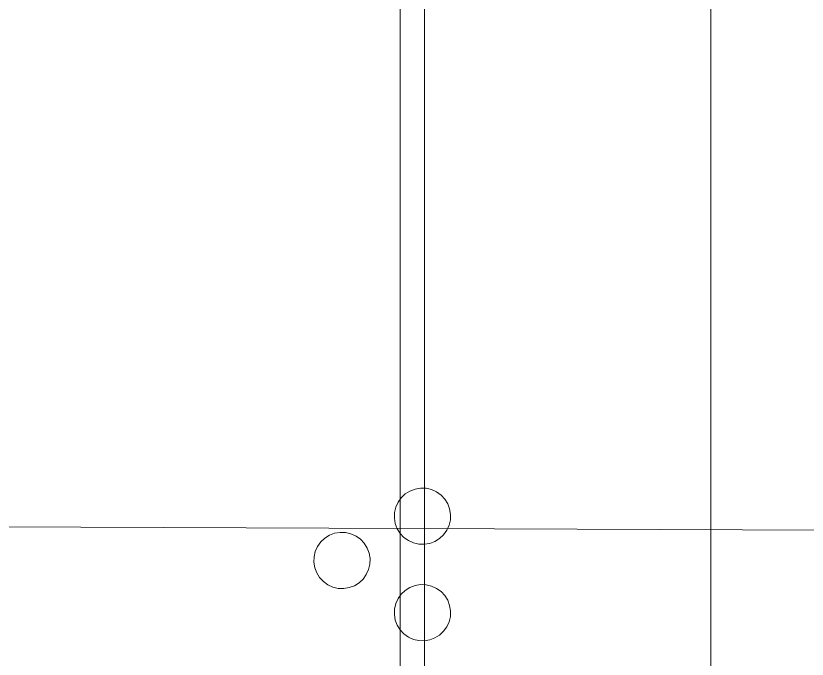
# Model space of a CAD drawing. Header units: inches. Extents: x -10671 to 1761, y -674 to 7170.
# Drawn here: x -7767.2 to -7570.3, y 6520.4 to 6680.4 of the extents above; entities that cross this region are included whole.
import ezdxf

# ---------------------------------------------------------------- set-up
doc = ezdxf.new("R2010")
doc.units = ezdxf.units.IN
doc.header["$LTSCALE"] = 19.2
doc.header["$MEASUREMENT"] = 0
for name, color, linetype, lineweight in [('Venue-Ceiling-Lights', 7, 'Continuous', 5), ('Venue-Ceiling-Lights Circuits', 7, 'Continuous', 5), ('Venue-Walls and Doors', 7, 'Continuous', 5)]:
    doc.layers.add(name, color=color, linetype=linetype, lineweight=lineweight)
doc.layers.add('Venue-Rigging Steel-High', color=7, linetype='Continuous', lineweight=5, true_color=0x800000)

# ---------------------------------------------------------------- blocks, each defined once
blk = doc.blocks.new('Group-1312-1')
at = {"layer": 'Venue-Ceiling-Lights', "color": 12, "linetype": 'Continuous', "lineweight": 5, "true_color": 0xdd0000}
for points, invisible_edges in [([(-7672.96, 6555.51, 372.05), (-7670.24, 6561.52, 372.05), (-7666.44, 6562.95, 372.05), (-7672.96, 6555.51, 372.05)], 15), ([(-7665.52, 6548.98, 372.05), (-7672.96, 6555.51, 372.05), (-7666.44, 6562.95, 372.05), (-7665.52, 6548.98, 372.05)], 15), ([(-7666.44, 6562.95, 360.05), (-7670.24, 6561.52, 360.05), (-7672.96, 6555.51, 360.05), (-7666.44, 6562.95, 360.05)], 15), ([(-7658.99, 6556.42, 360.05), (-7666.44, 6562.95, 360.05), (-7672.96, 6555.51, 360.05), (-7658.99, 6556.42, 360.05)], 15), ([(-7670.24, 6561.52, 372.05), (-7669.08, 6562.24, 372.05), (-7666.44, 6562.95, 372.05), (-7670.24, 6561.52, 372.05)], 14), ([(-7666.44, 6562.95, 360.05), (-7669.08, 6562.24, 360.05), (-7670.24, 6561.52, 360.05), (-7666.44, 6562.95, 360.05)], 13), ([(-7669.08, 6562.24, 372.05), (-7667.79, 6562.73, 372.05), (-7666.44, 6562.95, 372.05), (-7669.08, 6562.24, 372.05)], 12), ([(-7666.44, 6562.95, 360.05), (-7667.79, 6562.73, 360.05), (-7669.08, 6562.24, 360.05), (-7666.44, 6562.95, 360.05)], 12), ([(-7666.44, 6562.95, 372.05), (-7665.07, 6562.91, 372.05), (-7662.48, 6562.03, 372.05), (-7666.44, 6562.95, 372.05)], 14), ([(-7666.44, 6562.95, 372.05), (-7662.48, 6562.03, 372.05), (-7660.43, 6560.23, 372.05), (-7666.44, 6562.95, 372.05)], 15), ([(-7666.44, 6562.95, 372.05), (-7660.43, 6560.23, 372.05), (-7658.99, 6556.42, 372.05), (-7666.44, 6562.95, 372.05)], 15), ([(-7666.44, 6562.95, 372.05), (-7658.99, 6556.42, 372.05), (-7665.52, 6548.98, 372.05), (-7666.44, 6562.95, 372.05)], 15), ([(-7662.48, 6562.03, 360.05), (-7665.07, 6562.91, 360.05), (-7666.44, 6562.95, 360.05), (-7662.48, 6562.03, 360.05)], 13), ([(-7660.43, 6560.23, 360.05), (-7662.48, 6562.03, 360.05), (-7666.44, 6562.95, 360.05), (-7660.43, 6560.23, 360.05)], 15), ([(-7658.99, 6556.42, 360.05), (-7660.43, 6560.23, 360.05), (-7666.44, 6562.95, 360.05), (-7658.99, 6556.42, 360.05)], 15), ([(-7665.07, 6562.91, 372.05), (-7663.73, 6562.6, 372.05), (-7662.48, 6562.03, 372.05), (-7665.07, 6562.91, 372.05)], 12), ([(-7662.48, 6562.03, 360.05), (-7663.73, 6562.6, 360.05), (-7665.07, 6562.91, 360.05), (-7662.48, 6562.03, 360.05)], 12), ([(-7672.96, 6555.51, 372.05), (-7672.04, 6559.47, 372.05), (-7670.24, 6561.52, 372.05), (-7672.96, 6555.51, 372.05)], 15), ([(-7670.24, 6561.52, 360.05), (-7672.04, 6559.47, 360.05), (-7672.96, 6555.51, 360.05), (-7670.24, 6561.52, 360.05)], 15), ([(-7672.04, 6559.47, 372.05), (-7671.24, 6560.58, 372.05), (-7670.24, 6561.52, 372.05), (-7672.04, 6559.47, 372.05)], 12), ([(-7670.24, 6561.52, 360.05), (-7671.24, 6560.58, 360.05), (-7672.04, 6559.47, 360.05), (-7670.24, 6561.52, 360.05)], 12), ([(-7662.48, 6562.03, 372.05), (-7661.36, 6561.23, 372.05), (-7660.43, 6560.23, 372.05), (-7662.48, 6562.03, 372.05)], 12), ([(-7660.43, 6560.23, 360.05), (-7661.36, 6561.23, 360.05), (-7662.48, 6562.03, 360.05), (-7660.43, 6560.23, 360.05)], 12), ([(-7672.96, 6555.51, 372.05), (-7672.92, 6556.88, 372.05), (-7672.04, 6559.47, 372.05), (-7672.96, 6555.51, 372.05)], 14), ([(-7672.04, 6559.47, 360.05), (-7672.92, 6556.88, 360.05), (-7672.96, 6555.51, 360.05), (-7672.04, 6559.47, 360.05)], 13), ([(-7672.92, 6556.88, 372.05), (-7672.61, 6558.22, 372.05), (-7672.04, 6559.47, 372.05), (-7672.92, 6556.88, 372.05)], 12), ([(-7672.04, 6559.47, 360.05), (-7672.61, 6558.22, 360.05), (-7672.92, 6556.88, 360.05), (-7672.04, 6559.47, 360.05)], 12), ([(-7660.43, 6560.23, 372.05), (-7659.7, 6559.06, 372.05), (-7658.99, 6556.42, 372.05), (-7660.43, 6560.23, 372.05)], 14), ([(-7658.99, 6556.42, 360.05), (-7659.7, 6559.06, 360.05), (-7660.43, 6560.23, 360.05), (-7658.99, 6556.42, 360.05)], 13), ([(-7659.7, 6559.06, 372.05), (-7659.22, 6557.78, 372.05), (-7658.99, 6556.42, 372.05), (-7659.7, 6559.06, 372.05)], 12), ([(-7658.99, 6556.42, 360.05), (-7659.22, 6557.78, 360.05), (-7659.7, 6559.06, 360.05), (-7658.99, 6556.42, 360.05)], 12), ([(-7672.96, 6555.51, 360.05), (-7665.52, 6548.98, 360.05), (-7658.99, 6556.42, 360.05), (-7672.96, 6555.51, 360.05)], 15), ([(-7672.26, 6552.87, 372.05), (-7672.74, 6554.15, 372.05), (-7672.96, 6555.51, 372.05), (-7672.26, 6552.87, 372.05)], 12), ([(-7671.53, 6551.71, 372.05), (-7672.26, 6552.87, 372.05), (-7672.96, 6555.51, 372.05), (-7671.53, 6551.71, 372.05)], 14), ([(-7665.52, 6548.98, 372.05), (-7671.53, 6551.71, 372.05), (-7672.96, 6555.51, 372.05), (-7665.52, 6548.98, 372.05)], 15), ([(-7672.96, 6555.51, 360.05), (-7672.74, 6554.15, 360.05), (-7672.26, 6552.87, 360.05), (-7672.96, 6555.51, 360.05)], 12), ([(-7672.96, 6555.51, 360.05), (-7672.26, 6552.87, 360.05), (-7671.53, 6551.71, 360.05), (-7672.96, 6555.51, 360.05)], 13), ([(-7672.96, 6555.51, 360.05), (-7671.53, 6551.71, 360.05), (-7665.52, 6548.98, 360.05), (-7672.96, 6555.51, 360.05)], 15), ([(-7658.99, 6556.42, 372.05), (-7661.72, 6550.41, 372.05), (-7665.52, 6548.98, 372.05), (-7658.99, 6556.42, 372.05)], 15), ([(-7665.52, 6548.98, 360.05), (-7661.72, 6550.41, 360.05), (-7658.99, 6556.42, 360.05), (-7665.52, 6548.98, 360.05)], 15), ([(-7658.99, 6556.42, 372.05), (-7659.92, 6552.47, 372.05), (-7661.72, 6550.41, 372.05), (-7658.99, 6556.42, 372.05)], 15), ([(-7661.72, 6550.41, 360.05), (-7659.92, 6552.47, 360.05), (-7658.99, 6556.42, 360.05), (-7661.72, 6550.41, 360.05)], 15), ([(-7658.99, 6556.42, 372.05), (-7659.04, 6555.05, 372.05), (-7659.92, 6552.47, 372.05), (-7658.99, 6556.42, 372.05)], 14), ([(-7659.92, 6552.47, 360.05), (-7659.04, 6555.05, 360.05), (-7658.99, 6556.42, 360.05), (-7659.92, 6552.47, 360.05)], 13), ([(-7659.04, 6555.05, 372.05), (-7659.35, 6553.72, 372.05), (-7659.92, 6552.47, 372.05), (-7659.04, 6555.05, 372.05)], 12), ([(-7659.92, 6552.47, 360.05), (-7659.35, 6553.72, 360.05), (-7659.04, 6555.05, 360.05), (-7659.92, 6552.47, 360.05)], 12), ([(-7693, 6544.51, 372.05), (-7690.28, 6550.52, 372.05), (-7686.47, 6551.95, 372.05), (-7693, 6544.51, 372.05)], 15), ([(-7685.56, 6537.98, 372.05), (-7693, 6544.51, 372.05), (-7686.47, 6551.95, 372.05), (-7685.56, 6537.98, 372.05)], 15), ([(-7686.47, 6551.95, 360.05), (-7690.28, 6550.52, 360.05), (-7693, 6544.51, 360.05), (-7686.47, 6551.95, 360.05)], 15), ([(-7679.03, 6545.42, 360.05), (-7686.47, 6551.95, 360.05), (-7693, 6544.51, 360.05), (-7679.03, 6545.42, 360.05)], 15), ([(-7690.28, 6550.52, 372.05), (-7689.11, 6551.24, 372.05), (-7686.47, 6551.95, 372.05), (-7690.28, 6550.52, 372.05)], 14), ([(-7686.47, 6551.95, 360.05), (-7689.11, 6551.24, 360.05), (-7690.28, 6550.52, 360.05), (-7686.47, 6551.95, 360.05)], 13), ([(-7689.11, 6551.24, 372.05), (-7687.83, 6551.73, 372.05), (-7686.47, 6551.95, 372.05), (-7689.11, 6551.24, 372.05)], 12), ([(-7686.47, 6551.95, 360.05), (-7687.83, 6551.73, 360.05), (-7689.11, 6551.24, 360.05), (-7686.47, 6551.95, 360.05)], 12), ([(-7686.47, 6551.95, 372.05), (-7685.1, 6551.91, 372.05), (-7682.51, 6551.03, 372.05), (-7686.47, 6551.95, 372.05)], 14), ([(-7686.47, 6551.95, 372.05), (-7682.51, 6551.03, 372.05), (-7680.46, 6549.23, 372.05), (-7686.47, 6551.95, 372.05)], 15), ([(-7686.47, 6551.95, 372.05), (-7680.46, 6549.23, 372.05), (-7679.03, 6545.42, 372.05), (-7686.47, 6551.95, 372.05)], 15), ([(-7686.47, 6551.95, 372.05), (-7679.03, 6545.42, 372.05), (-7685.56, 6537.98, 372.05), (-7686.47, 6551.95, 372.05)], 15), ([(-7682.51, 6551.03, 360.05), (-7685.1, 6551.91, 360.05), (-7686.47, 6551.95, 360.05), (-7682.51, 6551.03, 360.05)], 13), ([(-7680.46, 6549.23, 360.05), (-7682.51, 6551.03, 360.05), (-7686.47, 6551.95, 360.05), (-7680.46, 6549.23, 360.05)], 15), ([(-7679.03, 6545.42, 360.05), (-7680.46, 6549.23, 360.05), (-7686.47, 6551.95, 360.05), (-7679.03, 6545.42, 360.05)], 15), ([(-7685.1, 6551.91, 372.05), (-7683.76, 6551.6, 372.05), (-7682.51, 6551.03, 372.05), (-7685.1, 6551.91, 372.05)], 12), ([(-7682.51, 6551.03, 360.05), (-7683.76, 6551.6, 360.05), (-7685.1, 6551.91, 360.05), (-7682.51, 6551.03, 360.05)], 12), ([(-7682.51, 6551.03, 372.05), (-7681.4, 6550.23, 372.05), (-7680.46, 6549.23, 372.05), (-7682.51, 6551.03, 372.05)], 12), ([(-7680.46, 6549.23, 360.05), (-7681.4, 6550.23, 360.05), (-7682.51, 6551.03, 360.05), (-7680.46, 6549.23, 360.05)], 12), ([(-7669.48, 6549.9, 372.05), (-7670.59, 6550.7, 372.05), (-7671.53, 6551.71, 372.05), (-7669.48, 6549.9, 372.05)], 12), ([(-7665.52, 6548.98, 372.05), (-7669.48, 6549.9, 372.05), (-7671.53, 6551.71, 372.05), (-7665.52, 6548.98, 372.05)], 15), ([(-7671.53, 6551.71, 360.05), (-7670.59, 6550.7, 360.05), (-7669.48, 6549.9, 360.05), (-7671.53, 6551.71, 360.05)], 12), ([(-7671.53, 6551.71, 360.05), (-7669.48, 6549.9, 360.05), (-7665.52, 6548.98, 360.05), (-7671.53, 6551.71, 360.05)], 15), ([(-7659.92, 6552.47, 372.05), (-7660.72, 6551.35, 372.05), (-7661.72, 6550.41, 372.05), (-7659.92, 6552.47, 372.05)], 12), ([(-7661.72, 6550.41, 360.05), (-7660.72, 6551.35, 360.05), (-7659.92, 6552.47, 360.05), (-7661.72, 6550.41, 360.05)], 12), ([(-7693, 6544.51, 372.05), (-7692.08, 6548.47, 372.05), (-7690.28, 6550.52, 372.05), (-7693, 6544.51, 372.05)], 15), ([(-7690.28, 6550.52, 360.05), (-7692.08, 6548.47, 360.05), (-7693, 6544.51, 360.05), (-7690.28, 6550.52, 360.05)], 15), ([(-7692.08, 6548.47, 372.05), (-7691.28, 6549.58, 372.05), (-7690.28, 6550.52, 372.05), (-7692.08, 6548.47, 372.05)], 12), ([(-7690.28, 6550.52, 360.05), (-7691.28, 6549.58, 360.05), (-7692.08, 6548.47, 360.05), (-7690.28, 6550.52, 360.05)], 12), ([(-7680.46, 6549.23, 372.05), (-7679.74, 6548.06, 372.05), (-7679.03, 6545.42, 372.05), (-7680.46, 6549.23, 372.05)], 14), ([(-7679.03, 6545.42, 360.05), (-7679.74, 6548.06, 360.05), (-7680.46, 6549.23, 360.05), (-7679.03, 6545.42, 360.05)], 13), ([(-7666.89, 6549.03, 372.05), (-7668.23, 6549.34, 372.05), (-7669.48, 6549.9, 372.05), (-7666.89, 6549.03, 372.05)], 12), ([(-7665.52, 6548.98, 372.05), (-7666.89, 6549.03, 372.05), (-7669.48, 6549.9, 372.05), (-7665.52, 6548.98, 372.05)], 14), ([(-7669.48, 6549.9, 360.05), (-7668.23, 6549.34, 360.05), (-7666.89, 6549.03, 360.05), (-7669.48, 6549.9, 360.05)], 12), ([(-7669.48, 6549.9, 360.05), (-7666.89, 6549.03, 360.05), (-7665.52, 6548.98, 360.05), (-7669.48, 6549.9, 360.05)], 13), ([(-7661.72, 6550.41, 372.05), (-7662.88, 6549.69, 372.05), (-7665.52, 6548.98, 372.05), (-7661.72, 6550.41, 372.05)], 14), ([(-7665.52, 6548.98, 360.05), (-7662.88, 6549.69, 360.05), (-7661.72, 6550.41, 360.05), (-7665.52, 6548.98, 360.05)], 13), ([(-7662.88, 6549.69, 372.05), (-7664.17, 6549.21, 372.05), (-7665.52, 6548.98, 372.05), (-7662.88, 6549.69, 372.05)], 12), ([(-7665.52, 6548.98, 360.05), (-7664.17, 6549.21, 360.05), (-7662.88, 6549.69, 360.05), (-7665.52, 6548.98, 360.05)], 12), ([(-7693, 6544.51, 372.05), (-7692.95, 6545.88, 372.05), (-7692.08, 6548.47, 372.05), (-7693, 6544.51, 372.05)], 14), ([(-7692.08, 6548.47, 360.05), (-7692.95, 6545.88, 360.05), (-7693, 6544.51, 360.05), (-7692.08, 6548.47, 360.05)], 13), ([(-7692.95, 6545.88, 372.05), (-7692.64, 6547.22, 372.05), (-7692.08, 6548.47, 372.05), (-7692.95, 6545.88, 372.05)], 12), ([(-7692.08, 6548.47, 360.05), (-7692.64, 6547.22, 360.05), (-7692.95, 6545.88, 360.05), (-7692.08, 6548.47, 360.05)], 12), ([(-7679.74, 6548.06, 372.05), (-7679.25, 6546.78, 372.05), (-7679.03, 6545.42, 372.05), (-7679.74, 6548.06, 372.05)], 12), ([(-7679.03, 6545.42, 360.05), (-7679.25, 6546.78, 360.05), (-7679.74, 6548.06, 360.05), (-7679.03, 6545.42, 360.05)], 12), ([(-7693, 6544.51, 360.05), (-7685.56, 6537.98, 360.05), (-7679.03, 6545.42, 360.05), (-7693, 6544.51, 360.05)], 15), ([(-7679.03, 6545.42, 372.05), (-7681.75, 6539.41, 372.05), (-7685.56, 6537.98, 372.05), (-7679.03, 6545.42, 372.05)], 15), ([(-7685.56, 6537.98, 360.05), (-7681.75, 6539.41, 360.05), (-7679.03, 6545.42, 360.05), (-7685.56, 6537.98, 360.05)], 15), ([(-7679.03, 6545.42, 372.05), (-7679.95, 6541.47, 372.05), (-7681.75, 6539.41, 372.05), (-7679.03, 6545.42, 372.05)], 15), ([(-7681.75, 6539.41, 360.05), (-7679.95, 6541.47, 360.05), (-7679.03, 6545.42, 360.05), (-7681.75, 6539.41, 360.05)], 15), ([(-7679.03, 6545.42, 372.05), (-7679.07, 6544.05, 372.05), (-7679.95, 6541.47, 372.05), (-7679.03, 6545.42, 372.05)], 14), ([(-7679.95, 6541.47, 360.05), (-7679.07, 6544.05, 360.05), (-7679.03, 6545.42, 360.05), (-7679.95, 6541.47, 360.05)], 13), ([(-7692.29, 6541.87, 372.05), (-7692.78, 6543.15, 372.05), (-7693, 6544.51, 372.05), (-7692.29, 6541.87, 372.05)], 12), ([(-7691.57, 6540.71, 372.05), (-7692.29, 6541.87, 372.05), (-7693, 6544.51, 372.05), (-7691.57, 6540.71, 372.05)], 14), ([(-7685.56, 6537.98, 372.05), (-7691.57, 6540.71, 372.05), (-7693, 6544.51, 372.05), (-7685.56, 6537.98, 372.05)], 15), ([(-7693, 6544.51, 360.05), (-7692.78, 6543.15, 360.05), (-7692.29, 6541.87, 360.05), (-7693, 6544.51, 360.05)], 12), ([(-7693, 6544.51, 360.05), (-7692.29, 6541.87, 360.05), (-7691.57, 6540.71, 360.05), (-7693, 6544.51, 360.05)], 13), ([(-7693, 6544.51, 360.05), (-7691.57, 6540.71, 360.05), (-7685.56, 6537.98, 360.05), (-7693, 6544.51, 360.05)], 15), ([(-7679.07, 6544.05, 372.05), (-7679.39, 6542.72, 372.05), (-7679.95, 6541.47, 372.05), (-7679.07, 6544.05, 372.05)], 12), ([(-7679.95, 6541.47, 360.05), (-7679.39, 6542.72, 360.05), (-7679.07, 6544.05, 360.05), (-7679.95, 6541.47, 360.05)], 12), ([(-7679.95, 6541.47, 372.05), (-7680.75, 6540.35, 372.05), (-7681.75, 6539.41, 372.05), (-7679.95, 6541.47, 372.05)], 12), ([(-7681.75, 6539.41, 360.05), (-7680.75, 6540.35, 360.05), (-7679.95, 6541.47, 360.05), (-7681.75, 6539.41, 360.05)], 12), ([(-7689.51, 6538.9, 372.05), (-7690.63, 6539.7, 372.05), (-7691.57, 6540.71, 372.05), (-7689.51, 6538.9, 372.05)], 12), ([(-7685.56, 6537.98, 372.05), (-7689.51, 6538.9, 372.05), (-7691.57, 6540.71, 372.05), (-7685.56, 6537.98, 372.05)], 15), ([(-7691.57, 6540.71, 360.05), (-7690.63, 6539.7, 360.05), (-7689.51, 6538.9, 360.05), (-7691.57, 6540.71, 360.05)], 12), ([(-7691.57, 6540.71, 360.05), (-7689.51, 6538.9, 360.05), (-7685.56, 6537.98, 360.05), (-7691.57, 6540.71, 360.05)], 15), ([(-7686.93, 6538.03, 372.05), (-7688.26, 6538.34, 372.05), (-7689.51, 6538.9, 372.05), (-7686.93, 6538.03, 372.05)], 12), ([(-7685.56, 6537.98, 372.05), (-7686.93, 6538.03, 372.05), (-7689.51, 6538.9, 372.05), (-7685.56, 6537.98, 372.05)], 14), ([(-7689.51, 6538.9, 360.05), (-7688.26, 6538.34, 360.05), (-7686.93, 6538.03, 360.05), (-7689.51, 6538.9, 360.05)], 12), ([(-7689.51, 6538.9, 360.05), (-7686.93, 6538.03, 360.05), (-7685.56, 6537.98, 360.05), (-7689.51, 6538.9, 360.05)], 13), ([(-7681.75, 6539.41, 372.05), (-7682.92, 6538.69, 372.05), (-7685.56, 6537.98, 372.05), (-7681.75, 6539.41, 372.05)], 14), ([(-7685.56, 6537.98, 360.05), (-7682.92, 6538.69, 360.05), (-7681.75, 6539.41, 360.05), (-7685.56, 6537.98, 360.05)], 13), ([(-7672.96, 6531.51, 372.05), (-7670.24, 6537.52, 372.05), (-7666.44, 6538.95, 372.05), (-7672.96, 6531.51, 372.05)], 15), ([(-7665.52, 6524.98, 372.05), (-7672.96, 6531.51, 372.05), (-7666.44, 6538.95, 372.05), (-7665.52, 6524.98, 372.05)], 15), ([(-7666.44, 6538.95, 360.05), (-7670.24, 6537.52, 360.05), (-7672.96, 6531.51, 360.05), (-7666.44, 6538.95, 360.05)], 15), ([(-7658.99, 6532.42, 360.05), (-7666.44, 6538.95, 360.05), (-7672.96, 6531.51, 360.05), (-7658.99, 6532.42, 360.05)], 15), ([(-7670.24, 6537.52, 372.05), (-7669.08, 6538.24, 372.05), (-7666.44, 6538.95, 372.05), (-7670.24, 6537.52, 372.05)], 14), ([(-7666.44, 6538.95, 360.05), (-7669.08, 6538.24, 360.05), (-7670.24, 6537.52, 360.05), (-7666.44, 6538.95, 360.05)], 13), ([(-7669.08, 6538.24, 372.05), (-7667.79, 6538.73, 372.05), (-7666.44, 6538.95, 372.05), (-7669.08, 6538.24, 372.05)], 12), ([(-7666.44, 6538.95, 360.05), (-7667.79, 6538.73, 360.05), (-7669.08, 6538.24, 360.05), (-7666.44, 6538.95, 360.05)], 12), ([(-7666.44, 6538.95, 372.05), (-7665.07, 6538.91, 372.05), (-7662.48, 6538.03, 372.05), (-7666.44, 6538.95, 372.05)], 14), ([(-7666.44, 6538.95, 372.05), (-7662.48, 6538.03, 372.05), (-7660.43, 6536.23, 372.05), (-7666.44, 6538.95, 372.05)], 15), ([(-7666.44, 6538.95, 372.05), (-7660.43, 6536.23, 372.05), (-7658.99, 6532.42, 372.05), (-7666.44, 6538.95, 372.05)], 15), ([(-7666.44, 6538.95, 372.05), (-7658.99, 6532.42, 372.05), (-7665.52, 6524.98, 372.05), (-7666.44, 6538.95, 372.05)], 15), ([(-7662.48, 6538.03, 360.05), (-7665.07, 6538.91, 360.05), (-7666.44, 6538.95, 360.05), (-7662.48, 6538.03, 360.05)], 13), ([(-7660.43, 6536.23, 360.05), (-7662.48, 6538.03, 360.05), (-7666.44, 6538.95, 360.05), (-7660.43, 6536.23, 360.05)], 15), ([(-7658.99, 6532.42, 360.05), (-7660.43, 6536.23, 360.05), (-7666.44, 6538.95, 360.05), (-7658.99, 6532.42, 360.05)], 15), ([(-7665.07, 6538.91, 372.05), (-7663.73, 6538.6, 372.05), (-7662.48, 6538.03, 372.05), (-7665.07, 6538.91, 372.05)], 12), ([(-7662.48, 6538.03, 360.05), (-7663.73, 6538.6, 360.05), (-7665.07, 6538.91, 360.05), (-7662.48, 6538.03, 360.05)], 12), ([(-7682.92, 6538.69, 372.05), (-7684.2, 6538.21, 372.05), (-7685.56, 6537.98, 372.05), (-7682.92, 6538.69, 372.05)], 12), ([(-7685.56, 6537.98, 360.05), (-7684.2, 6538.21, 360.05), (-7682.92, 6538.69, 360.05), (-7685.56, 6537.98, 360.05)], 12), ([(-7672.96, 6531.51, 372.05), (-7672.04, 6535.47, 372.05), (-7670.24, 6537.52, 372.05), (-7672.96, 6531.51, 372.05)], 15), ([(-7670.24, 6537.52, 360.05), (-7672.04, 6535.47, 360.05), (-7672.96, 6531.51, 360.05), (-7670.24, 6537.52, 360.05)], 15), ([(-7672.04, 6535.47, 372.05), (-7671.24, 6536.58, 372.05), (-7670.24, 6537.52, 372.05), (-7672.04, 6535.47, 372.05)], 12), ([(-7670.24, 6537.52, 360.05), (-7671.24, 6536.58, 360.05), (-7672.04, 6535.47, 360.05), (-7670.24, 6537.52, 360.05)], 12), ([(-7662.48, 6538.03, 372.05), (-7661.36, 6537.23, 372.05), (-7660.43, 6536.23, 372.05), (-7662.48, 6538.03, 372.05)], 12), ([(-7660.43, 6536.23, 360.05), (-7661.36, 6537.23, 360.05), (-7662.48, 6538.03, 360.05), (-7660.43, 6536.23, 360.05)], 12), ([(-7672.96, 6531.51, 372.05), (-7672.92, 6532.88, 372.05), (-7672.04, 6535.47, 372.05), (-7672.96, 6531.51, 372.05)], 14), ([(-7672.04, 6535.47, 360.05), (-7672.92, 6532.88, 360.05), (-7672.96, 6531.51, 360.05), (-7672.04, 6535.47, 360.05)], 13), ([(-7672.92, 6532.88, 372.05), (-7672.61, 6534.22, 372.05), (-7672.04, 6535.47, 372.05), (-7672.92, 6532.88, 372.05)], 12), ([(-7672.04, 6535.47, 360.05), (-7672.61, 6534.22, 360.05), (-7672.92, 6532.88, 360.05), (-7672.04, 6535.47, 360.05)], 12), ([(-7660.43, 6536.23, 372.05), (-7659.7, 6535.06, 372.05), (-7658.99, 6532.42, 372.05), (-7660.43, 6536.23, 372.05)], 14), ([(-7658.99, 6532.42, 360.05), (-7659.7, 6535.06, 360.05), (-7660.43, 6536.23, 360.05), (-7658.99, 6532.42, 360.05)], 13), ([(-7659.7, 6535.06, 372.05), (-7659.22, 6533.78, 372.05), (-7658.99, 6532.42, 372.05), (-7659.7, 6535.06, 372.05)], 12), ([(-7658.99, 6532.42, 360.05), (-7659.22, 6533.78, 360.05), (-7659.7, 6535.06, 360.05), (-7658.99, 6532.42, 360.05)], 12), ([(-7672.96, 6531.51, 360.05), (-7665.52, 6524.98, 360.05), (-7658.99, 6532.42, 360.05), (-7672.96, 6531.51, 360.05)], 15), ([(-7672.26, 6528.87, 372.05), (-7672.74, 6530.15, 372.05), (-7672.96, 6531.51, 372.05), (-7672.26, 6528.87, 372.05)], 12), ([(-7671.53, 6527.71, 372.05), (-7672.26, 6528.87, 372.05), (-7672.96, 6531.51, 372.05), (-7671.53, 6527.71, 372.05)], 14), ([(-7665.52, 6524.98, 372.05), (-7671.53, 6527.71, 372.05), (-7672.96, 6531.51, 372.05), (-7665.52, 6524.98, 372.05)], 15), ([(-7672.96, 6531.51, 360.05), (-7672.74, 6530.15, 360.05), (-7672.26, 6528.87, 360.05), (-7672.96, 6531.51, 360.05)], 12), ([(-7672.96, 6531.51, 360.05), (-7672.26, 6528.87, 360.05), (-7671.53, 6527.71, 360.05), (-7672.96, 6531.51, 360.05)], 13), ([(-7672.96, 6531.51, 360.05), (-7671.53, 6527.71, 360.05), (-7665.52, 6524.98, 360.05), (-7672.96, 6531.51, 360.05)], 15), ([(-7658.99, 6532.42, 372.05), (-7661.72, 6526.41, 372.05), (-7665.52, 6524.98, 372.05), (-7658.99, 6532.42, 372.05)], 15), ([(-7665.52, 6524.98, 360.05), (-7661.72, 6526.41, 360.05), (-7658.99, 6532.42, 360.05), (-7665.52, 6524.98, 360.05)], 15), ([(-7658.99, 6532.42, 372.05), (-7659.92, 6528.47, 372.05), (-7661.72, 6526.41, 372.05), (-7658.99, 6532.42, 372.05)], 15), ([(-7661.72, 6526.41, 360.05), (-7659.92, 6528.47, 360.05), (-7658.99, 6532.42, 360.05), (-7661.72, 6526.41, 360.05)], 15), ([(-7658.99, 6532.42, 372.05), (-7659.04, 6531.05, 372.05), (-7659.92, 6528.47, 372.05), (-7658.99, 6532.42, 372.05)], 14), ([(-7659.92, 6528.47, 360.05), (-7659.04, 6531.05, 360.05), (-7658.99, 6532.42, 360.05), (-7659.92, 6528.47, 360.05)], 13), ([(-7659.04, 6531.05, 372.05), (-7659.35, 6529.72, 372.05), (-7659.92, 6528.47, 372.05), (-7659.04, 6531.05, 372.05)], 12), ([(-7659.92, 6528.47, 360.05), (-7659.35, 6529.72, 360.05), (-7659.04, 6531.05, 360.05), (-7659.92, 6528.47, 360.05)], 12), ([(-7669.48, 6525.9, 372.05), (-7670.59, 6526.7, 372.05), (-7671.53, 6527.71, 372.05), (-7669.48, 6525.9, 372.05)], 12), ([(-7665.52, 6524.98, 372.05), (-7669.48, 6525.9, 372.05), (-7671.53, 6527.71, 372.05), (-7665.52, 6524.98, 372.05)], 15), ([(-7671.53, 6527.71, 360.05), (-7670.59, 6526.7, 360.05), (-7669.48, 6525.9, 360.05), (-7671.53, 6527.71, 360.05)], 12), ([(-7671.53, 6527.71, 360.05), (-7669.48, 6525.9, 360.05), (-7665.52, 6524.98, 360.05), (-7671.53, 6527.71, 360.05)], 15), ([(-7659.92, 6528.47, 372.05), (-7660.72, 6527.35, 372.05), (-7661.72, 6526.41, 372.05), (-7659.92, 6528.47, 372.05)], 12), ([(-7661.72, 6526.41, 360.05), (-7660.72, 6527.35, 360.05), (-7659.92, 6528.47, 360.05), (-7661.72, 6526.41, 360.05)], 12), ([(-7666.89, 6525.03, 372.05), (-7668.23, 6525.34, 372.05), (-7669.48, 6525.9, 372.05), (-7666.89, 6525.03, 372.05)], 12), ([(-7665.52, 6524.98, 372.05), (-7666.89, 6525.03, 372.05), (-7669.48, 6525.9, 372.05), (-7665.52, 6524.98, 372.05)], 14), ([(-7669.48, 6525.9, 360.05), (-7668.23, 6525.34, 360.05), (-7666.89, 6525.03, 360.05), (-7669.48, 6525.9, 360.05)], 12), ([(-7669.48, 6525.9, 360.05), (-7666.89, 6525.03, 360.05), (-7665.52, 6524.98, 360.05), (-7669.48, 6525.9, 360.05)], 13), ([(-7661.72, 6526.41, 372.05), (-7662.88, 6525.69, 372.05), (-7665.52, 6524.98, 372.05), (-7661.72, 6526.41, 372.05)], 14), ([(-7665.52, 6524.98, 360.05), (-7662.88, 6525.69, 360.05), (-7661.72, 6526.41, 360.05), (-7665.52, 6524.98, 360.05)], 13), ([(-7662.88, 6525.69, 372.05), (-7664.17, 6525.21, 372.05), (-7665.52, 6524.98, 372.05), (-7662.88, 6525.69, 372.05)], 12), ([(-7665.52, 6524.98, 360.05), (-7664.17, 6525.21, 360.05), (-7662.88, 6525.69, 360.05), (-7665.52, 6524.98, 360.05)], 12)]:
    blk.add_3dface(points, dxfattribs=dict(at, invisible_edges=invisible_edges))
for points in [[(-7667.79, 6562.73, 372.05), (-7667.79, 6562.73, 360.05), (-7669.08, 6562.24, 360.05), (-7669.08, 6562.24, 372.05)], [(-7666.44, 6562.95, 372.05), (-7666.44, 6562.95, 360.05), (-7667.79, 6562.73, 360.05), (-7667.79, 6562.73, 372.05)], [(-7665.07, 6562.91, 372.05), (-7665.07, 6562.91, 360.05), (-7666.44, 6562.95, 360.05), (-7666.44, 6562.95, 372.05)], [(-7663.73, 6562.6, 372.05), (-7663.73, 6562.6, 360.05), (-7665.07, 6562.91, 360.05), (-7665.07, 6562.91, 372.05)], [(-7662.48, 6562.03, 372.05), (-7662.48, 6562.03, 360.05), (-7663.73, 6562.6, 360.05), (-7663.73, 6562.6, 372.05)], [(-7671.24, 6560.58, 372.05), (-7671.24, 6560.58, 360.05), (-7672.04, 6559.47, 360.05), (-7672.04, 6559.47, 372.05)], [(-7670.24, 6561.52, 372.05), (-7670.24, 6561.52, 360.05), (-7671.24, 6560.58, 360.05), (-7671.24, 6560.58, 372.05)], [(-7669.08, 6562.24, 372.05), (-7669.08, 6562.24, 360.05), (-7670.24, 6561.52, 360.05), (-7670.24, 6561.52, 372.05)], [(-7661.36, 6561.23, 372.05), (-7661.36, 6561.23, 360.05), (-7662.48, 6562.03, 360.05), (-7662.48, 6562.03, 372.05)], [(-7660.43, 6560.23, 372.05), (-7660.43, 6560.23, 360.05), (-7661.36, 6561.23, 360.05), (-7661.36, 6561.23, 372.05)], [(-7672.04, 6559.47, 372.05), (-7672.04, 6559.47, 360.05), (-7672.61, 6558.22, 360.05), (-7672.61, 6558.22, 372.05)], [(-7659.7, 6559.06, 372.05), (-7659.7, 6559.06, 360.05), (-7660.43, 6560.23, 360.05), (-7660.43, 6560.23, 372.05)], [(-7659.22, 6557.78, 372.05), (-7659.22, 6557.78, 360.05), (-7659.7, 6559.06, 360.05), (-7659.7, 6559.06, 372.05)], [(-7672.92, 6556.88, 372.05), (-7672.92, 6556.88, 360.05), (-7672.96, 6555.51, 360.05), (-7672.96, 6555.51, 372.05)], [(-7672.61, 6558.22, 372.05), (-7672.61, 6558.22, 360.05), (-7672.92, 6556.88, 360.05), (-7672.92, 6556.88, 372.05)], [(-7658.99, 6556.42, 372.05), (-7658.99, 6556.42, 360.05), (-7659.22, 6557.78, 360.05), (-7659.22, 6557.78, 372.05)], [(-7672.96, 6555.51, 372.05), (-7672.96, 6555.51, 360.05), (-7672.74, 6554.15, 360.05), (-7672.74, 6554.15, 372.05)], [(-7659.35, 6553.72, 372.05), (-7659.35, 6553.72, 360.05), (-7659.04, 6555.05, 360.05), (-7659.04, 6555.05, 372.05)], [(-7659.04, 6555.05, 372.05), (-7659.04, 6555.05, 360.05), (-7658.99, 6556.42, 360.05), (-7658.99, 6556.42, 372.05)], [(-7672.74, 6554.15, 372.05), (-7672.74, 6554.15, 360.05), (-7672.26, 6552.87, 360.05), (-7672.26, 6552.87, 372.05)], [(-7672.26, 6552.87, 372.05), (-7672.26, 6552.87, 360.05), (-7671.53, 6551.71, 360.05), (-7671.53, 6551.71, 372.05)], [(-7659.92, 6552.47, 372.05), (-7659.92, 6552.47, 360.05), (-7659.35, 6553.72, 360.05), (-7659.35, 6553.72, 372.05)], [(-7689.11, 6551.24, 372.05), (-7689.11, 6551.24, 360.05), (-7690.28, 6550.52, 360.05), (-7690.28, 6550.52, 372.05)], [(-7687.83, 6551.73, 372.05), (-7687.83, 6551.73, 360.05), (-7689.11, 6551.24, 360.05), (-7689.11, 6551.24, 372.05)], [(-7686.47, 6551.95, 372.05), (-7686.47, 6551.95, 360.05), (-7687.83, 6551.73, 360.05), (-7687.83, 6551.73, 372.05)], [(-7685.1, 6551.91, 372.05), (-7685.1, 6551.91, 360.05), (-7686.47, 6551.95, 360.05), (-7686.47, 6551.95, 372.05)], [(-7683.76, 6551.6, 372.05), (-7683.76, 6551.6, 360.05), (-7685.1, 6551.91, 360.05), (-7685.1, 6551.91, 372.05)], [(-7682.51, 6551.03, 372.05), (-7682.51, 6551.03, 360.05), (-7683.76, 6551.6, 360.05), (-7683.76, 6551.6, 372.05)], [(-7681.4, 6550.23, 372.05), (-7681.4, 6550.23, 360.05), (-7682.51, 6551.03, 360.05), (-7682.51, 6551.03, 372.05)], [(-7671.53, 6551.71, 372.05), (-7671.53, 6551.71, 360.05), (-7670.59, 6550.7, 360.05), (-7670.59, 6550.7, 372.05)], [(-7670.59, 6550.7, 372.05), (-7670.59, 6550.7, 360.05), (-7669.48, 6549.9, 360.05), (-7669.48, 6549.9, 372.05)], [(-7661.72, 6550.41, 372.05), (-7661.72, 6550.41, 360.05), (-7660.72, 6551.35, 360.05), (-7660.72, 6551.35, 372.05)], [(-7660.72, 6551.35, 372.05), (-7660.72, 6551.35, 360.05), (-7659.92, 6552.47, 360.05), (-7659.92, 6552.47, 372.05)], [(-7691.28, 6549.58, 372.05), (-7691.28, 6549.58, 360.05), (-7692.08, 6548.47, 360.05), (-7692.08, 6548.47, 372.05)], [(-7690.28, 6550.52, 372.05), (-7690.28, 6550.52, 360.05), (-7691.28, 6549.58, 360.05), (-7691.28, 6549.58, 372.05)], [(-7680.46, 6549.23, 372.05), (-7680.46, 6549.23, 360.05), (-7681.4, 6550.23, 360.05), (-7681.4, 6550.23, 372.05)], [(-7679.74, 6548.06, 372.05), (-7679.74, 6548.06, 360.05), (-7680.46, 6549.23, 360.05), (-7680.46, 6549.23, 372.05)], [(-7669.48, 6549.9, 372.05), (-7669.48, 6549.9, 360.05), (-7668.23, 6549.34, 360.05), (-7668.23, 6549.34, 372.05)], [(-7668.23, 6549.34, 372.05), (-7668.23, 6549.34, 360.05), (-7666.89, 6549.03, 360.05), (-7666.89, 6549.03, 372.05)], [(-7666.89, 6549.03, 372.05), (-7666.89, 6549.03, 360.05), (-7665.52, 6548.98, 360.05), (-7665.52, 6548.98, 372.05)], [(-7665.52, 6548.98, 372.05), (-7665.52, 6548.98, 360.05), (-7664.17, 6549.21, 360.05), (-7664.17, 6549.21, 372.05)], [(-7664.17, 6549.21, 372.05), (-7664.17, 6549.21, 360.05), (-7662.88, 6549.69, 360.05), (-7662.88, 6549.69, 372.05)], [(-7662.88, 6549.69, 372.05), (-7662.88, 6549.69, 360.05), (-7661.72, 6550.41, 360.05), (-7661.72, 6550.41, 372.05)], [(-7692.64, 6547.22, 372.05), (-7692.64, 6547.22, 360.05), (-7692.95, 6545.88, 360.05), (-7692.95, 6545.88, 372.05)], [(-7692.08, 6548.47, 372.05), (-7692.08, 6548.47, 360.05), (-7692.64, 6547.22, 360.05), (-7692.64, 6547.22, 372.05)], [(-7679.25, 6546.78, 372.05), (-7679.25, 6546.78, 360.05), (-7679.74, 6548.06, 360.05), (-7679.74, 6548.06, 372.05)], [(-7679.03, 6545.42, 372.05), (-7679.03, 6545.42, 360.05), (-7679.25, 6546.78, 360.05), (-7679.25, 6546.78, 372.05)], [(-7692.95, 6545.88, 372.05), (-7692.95, 6545.88, 360.05), (-7693, 6544.51, 360.05), (-7693, 6544.51, 372.05)], [(-7679.07, 6544.05, 372.05), (-7679.07, 6544.05, 360.05), (-7679.03, 6545.42, 360.05), (-7679.03, 6545.42, 372.05)], [(-7693, 6544.51, 372.05), (-7693, 6544.51, 360.05), (-7692.78, 6543.15, 360.05), (-7692.78, 6543.15, 372.05)], [(-7692.78, 6543.15, 372.05), (-7692.78, 6543.15, 360.05), (-7692.29, 6541.87, 360.05), (-7692.29, 6541.87, 372.05)], [(-7679.39, 6542.72, 372.05), (-7679.39, 6542.72, 360.05), (-7679.07, 6544.05, 360.05), (-7679.07, 6544.05, 372.05)], [(-7692.29, 6541.87, 372.05), (-7692.29, 6541.87, 360.05), (-7691.57, 6540.71, 360.05), (-7691.57, 6540.71, 372.05)], [(-7680.75, 6540.35, 372.05), (-7680.75, 6540.35, 360.05), (-7679.95, 6541.47, 360.05), (-7679.95, 6541.47, 372.05)], [(-7679.95, 6541.47, 372.05), (-7679.95, 6541.47, 360.05), (-7679.39, 6542.72, 360.05), (-7679.39, 6542.72, 372.05)], [(-7691.57, 6540.71, 372.05), (-7691.57, 6540.71, 360.05), (-7690.63, 6539.7, 360.05), (-7690.63, 6539.7, 372.05)], [(-7690.63, 6539.7, 372.05), (-7690.63, 6539.7, 360.05), (-7689.51, 6538.9, 360.05), (-7689.51, 6538.9, 372.05)], [(-7689.51, 6538.9, 372.05), (-7689.51, 6538.9, 360.05), (-7688.26, 6538.34, 360.05), (-7688.26, 6538.34, 372.05)], [(-7682.92, 6538.69, 372.05), (-7682.92, 6538.69, 360.05), (-7681.75, 6539.41, 360.05), (-7681.75, 6539.41, 372.05)], [(-7681.75, 6539.41, 372.05), (-7681.75, 6539.41, 360.05), (-7680.75, 6540.35, 360.05), (-7680.75, 6540.35, 372.05)], [(-7666.44, 6538.95, 372.05), (-7666.44, 6538.95, 360.05), (-7667.79, 6538.73, 360.05), (-7667.79, 6538.73, 372.05)], [(-7665.07, 6538.91, 372.05), (-7665.07, 6538.91, 360.05), (-7666.44, 6538.95, 360.05), (-7666.44, 6538.95, 372.05)], [(-7663.73, 6538.6, 372.05), (-7663.73, 6538.6, 360.05), (-7665.07, 6538.91, 360.05), (-7665.07, 6538.91, 372.05)], [(-7688.26, 6538.34, 372.05), (-7688.26, 6538.34, 360.05), (-7686.93, 6538.03, 360.05), (-7686.93, 6538.03, 372.05)], [(-7686.93, 6538.03, 372.05), (-7686.93, 6538.03, 360.05), (-7685.56, 6537.98, 360.05), (-7685.56, 6537.98, 372.05)], [(-7685.56, 6537.98, 372.05), (-7685.56, 6537.98, 360.05), (-7684.2, 6538.21, 360.05), (-7684.2, 6538.21, 372.05)], [(-7684.2, 6538.21, 372.05), (-7684.2, 6538.21, 360.05), (-7682.92, 6538.69, 360.05), (-7682.92, 6538.69, 372.05)], [(-7670.24, 6537.52, 372.05), (-7670.24, 6537.52, 360.05), (-7671.24, 6536.58, 360.05), (-7671.24, 6536.58, 372.05)], [(-7669.08, 6538.24, 372.05), (-7669.08, 6538.24, 360.05), (-7670.24, 6537.52, 360.05), (-7670.24, 6537.52, 372.05)], [(-7667.79, 6538.73, 372.05), (-7667.79, 6538.73, 360.05), (-7669.08, 6538.24, 360.05), (-7669.08, 6538.24, 372.05)], [(-7662.48, 6538.03, 372.05), (-7662.48, 6538.03, 360.05), (-7663.73, 6538.6, 360.05), (-7663.73, 6538.6, 372.05)], [(-7661.36, 6537.23, 372.05), (-7661.36, 6537.23, 360.05), (-7662.48, 6538.03, 360.05), (-7662.48, 6538.03, 372.05)], [(-7660.43, 6536.23, 372.05), (-7660.43, 6536.23, 360.05), (-7661.36, 6537.23, 360.05), (-7661.36, 6537.23, 372.05)], [(-7672.04, 6535.47, 372.05), (-7672.04, 6535.47, 360.05), (-7672.61, 6534.22, 360.05), (-7672.61, 6534.22, 372.05)], [(-7671.24, 6536.58, 372.05), (-7671.24, 6536.58, 360.05), (-7672.04, 6535.47, 360.05), (-7672.04, 6535.47, 372.05)], [(-7659.7, 6535.06, 372.05), (-7659.7, 6535.06, 360.05), (-7660.43, 6536.23, 360.05), (-7660.43, 6536.23, 372.05)], [(-7659.22, 6533.78, 372.05), (-7659.22, 6533.78, 360.05), (-7659.7, 6535.06, 360.05), (-7659.7, 6535.06, 372.05)], [(-7672.61, 6534.22, 372.05), (-7672.61, 6534.22, 360.05), (-7672.92, 6532.88, 360.05), (-7672.92, 6532.88, 372.05)], [(-7658.99, 6532.42, 372.05), (-7658.99, 6532.42, 360.05), (-7659.22, 6533.78, 360.05), (-7659.22, 6533.78, 372.05)], [(-7672.92, 6532.88, 372.05), (-7672.92, 6532.88, 360.05), (-7672.96, 6531.51, 360.05), (-7672.96, 6531.51, 372.05)], [(-7672.96, 6531.51, 372.05), (-7672.96, 6531.51, 360.05), (-7672.74, 6530.15, 360.05), (-7672.74, 6530.15, 372.05)], [(-7659.35, 6529.72, 372.05), (-7659.35, 6529.72, 360.05), (-7659.04, 6531.05, 360.05), (-7659.04, 6531.05, 372.05)], [(-7659.04, 6531.05, 372.05), (-7659.04, 6531.05, 360.05), (-7658.99, 6532.42, 360.05), (-7658.99, 6532.42, 372.05)], [(-7672.74, 6530.15, 372.05), (-7672.74, 6530.15, 360.05), (-7672.26, 6528.87, 360.05), (-7672.26, 6528.87, 372.05)], [(-7659.92, 6528.47, 372.05), (-7659.92, 6528.47, 360.05), (-7659.35, 6529.72, 360.05), (-7659.35, 6529.72, 372.05)], [(-7672.26, 6528.87, 372.05), (-7672.26, 6528.87, 360.05), (-7671.53, 6527.71, 360.05), (-7671.53, 6527.71, 372.05)], [(-7671.53, 6527.71, 372.05), (-7671.53, 6527.71, 360.05), (-7670.59, 6526.7, 360.05), (-7670.59, 6526.7, 372.05)], [(-7661.72, 6526.41, 372.05), (-7661.72, 6526.41, 360.05), (-7660.72, 6527.35, 360.05), (-7660.72, 6527.35, 372.05)], [(-7660.72, 6527.35, 372.05), (-7660.72, 6527.35, 360.05), (-7659.92, 6528.47, 360.05), (-7659.92, 6528.47, 372.05)], [(-7670.59, 6526.7, 372.05), (-7670.59, 6526.7, 360.05), (-7669.48, 6525.9, 360.05), (-7669.48, 6525.9, 372.05)], [(-7669.48, 6525.9, 372.05), (-7669.48, 6525.9, 360.05), (-7668.23, 6525.34, 360.05), (-7668.23, 6525.34, 372.05)], [(-7668.23, 6525.34, 372.05), (-7668.23, 6525.34, 360.05), (-7666.89, 6525.03, 360.05), (-7666.89, 6525.03, 372.05)], [(-7665.52, 6524.98, 372.05), (-7665.52, 6524.98, 360.05), (-7664.17, 6525.21, 360.05), (-7664.17, 6525.21, 372.05)], [(-7664.17, 6525.21, 372.05), (-7664.17, 6525.21, 360.05), (-7662.88, 6525.69, 360.05), (-7662.88, 6525.69, 372.05)], [(-7662.88, 6525.69, 372.05), (-7662.88, 6525.69, 360.05), (-7661.72, 6526.41, 360.05), (-7661.72, 6526.41, 372.05)], [(-7666.89, 6525.03, 372.05), (-7666.89, 6525.03, 360.05), (-7665.52, 6524.98, 360.05), (-7665.52, 6524.98, 372.05)]]:
    blk.add_3dface(points, dxfattribs=at)

msp = doc.modelspace()

# ---------------------------------------------------------------- linework, layer by layer
at = {"layer": 'Venue-Ceiling-Lights Circuits', "color": 7, "linetype": 'Continuous', "lineweight": 5}
msp.add_line((-7458.95, 6552.06), (-10217.82, 6563.62), dxfattribs=at)
at = {"layer": 'Venue-Rigging Steel-High'}
for p, q in [((-7671.49, 6841.36), (-7671.49, 3989.62)), ((-7665.49, 6841.36), (-7665.49, 3989.62))]:
    msp.add_line(p, q, dxfattribs=at)
at = {"layer": 'Venue-Walls and Doors', "flags": 128}
msp.add_lwpolyline([(-7233.26, 6874.29), (-7659.29, 6874.29), (-7659.29, 6877.29), (-7663.26, 6877.29), (-7663.26, 6874.29), (-7665.76, 6874.29), (-7665.76, 6866.29), (-7663.26, 6866.29), (-7663.26, 6862.29), (-7594.26, 6862.29), (-7594.26, 6772.29), (-7663.26, 6772.29), (-7663.26, 6768.29), (-7665.76, 6768.29), (-7665.76, 6760.29), (-7594.26, 6760.29), (-7594.26, 6450.29), (-7562.63, 6450.29)], dxfattribs=at)

# ---------------------------------------------------------------- block references
at = {"layer": 'Venue-Ceiling-Lights', "color": 12, "true_color": 0xdd0000}
msp.add_blockref('Group-1312-1', (0, 0), dxfattribs=at)

doc.saveas('drawing.dxf')
